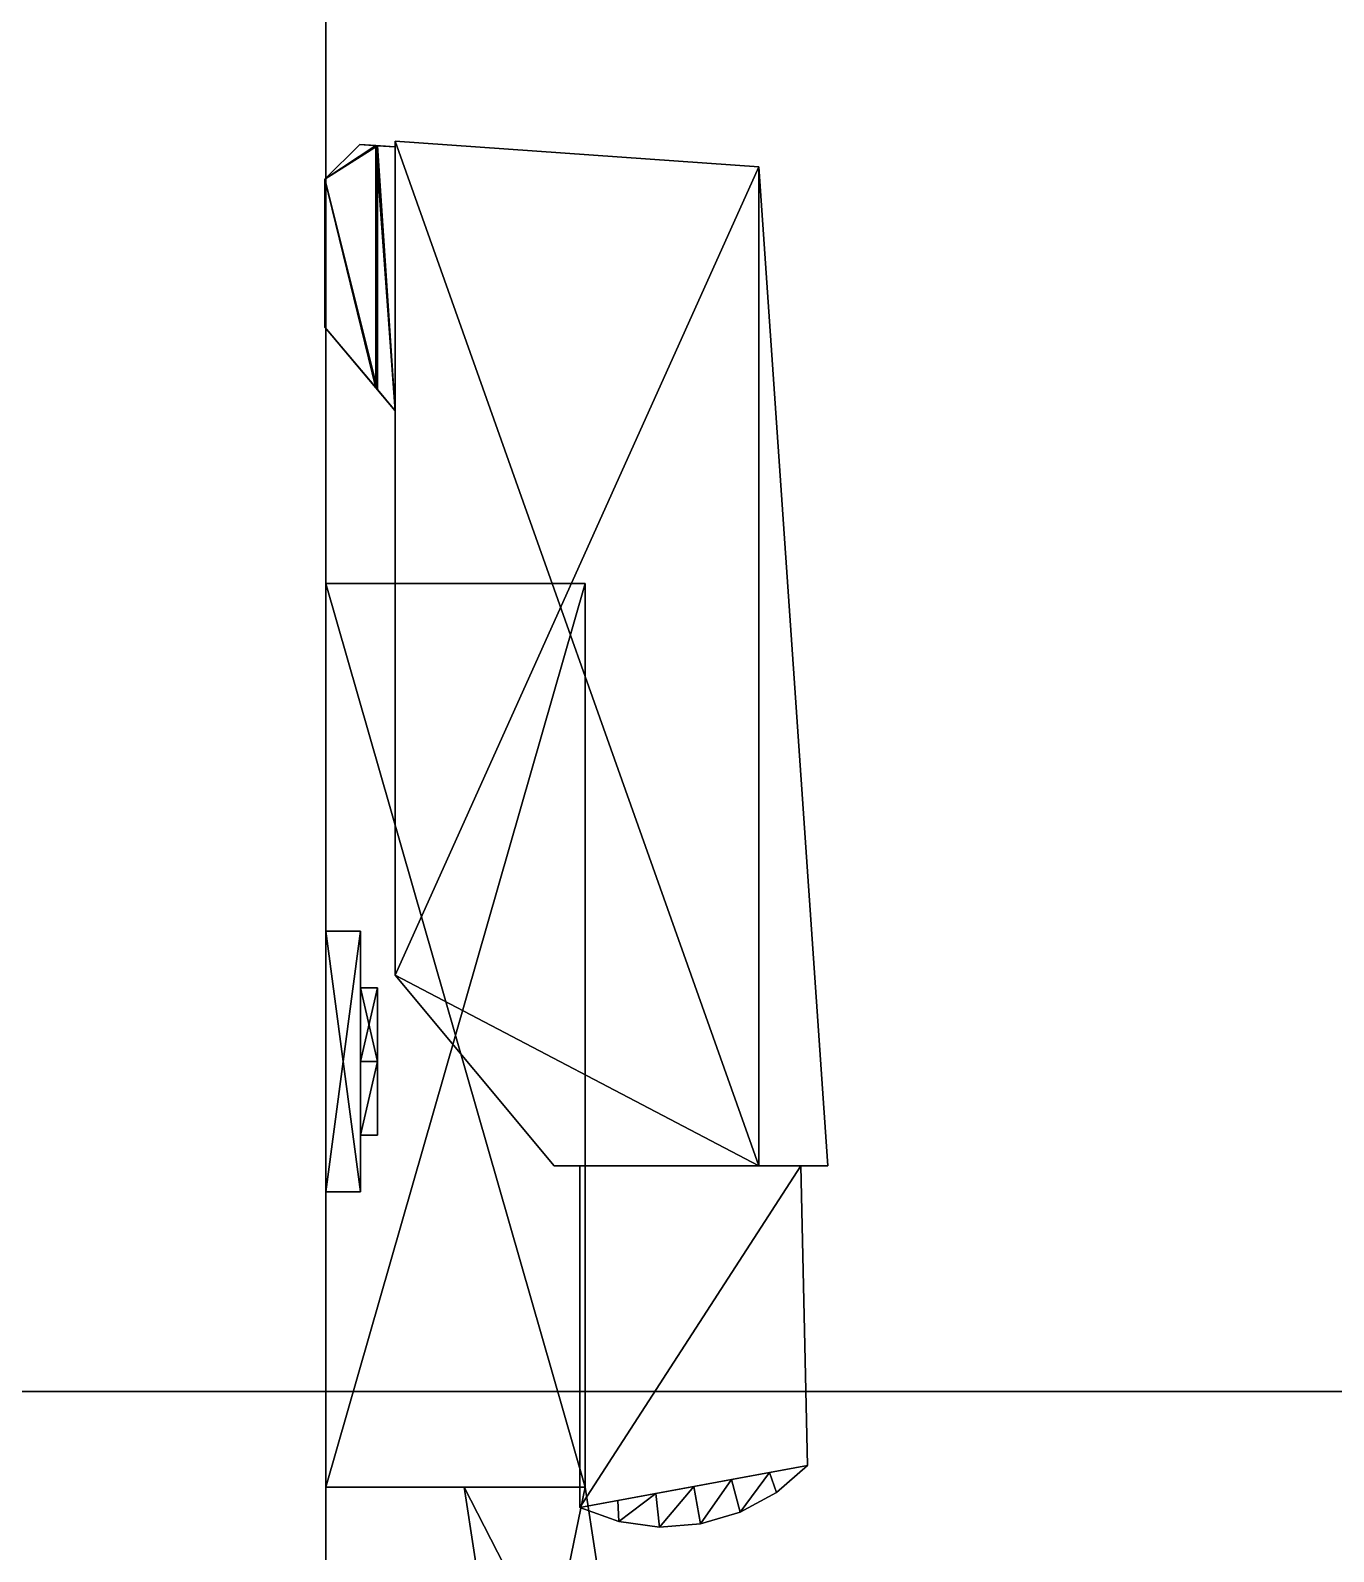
# Model space of a CAD drawing. Extents: x 0 to 7800, y -5130 to 1.
# Drawn here: x 5281.7 to 5356.7, y -710.2 to -622.7 of the extents above; entities that cross this region are included whole.
import ezdxf

# ---------------------------------------------------------------- set-up
doc = ezdxf.new("R2010")
doc.units = 0
for name, color, linetype in [('LAYER0', 7, 'CONTINUOUS'), ('LAYER2', 7, 'CONTINUOUS'), ('LAYER481', 253, 'CONTINUOUS'), ('LAYER482', 7, 'CONTINUOUS'), ('LAYER500', 7, 'CONTINUOUS'), ('LAYER501', 7, 'CONTINUOUS'), ('LAYER504', 253, 'CONTINUOUS'), ('LAYER505', 253, 'CONTINUOUS'), ('LAYER507', 253, 'CONTINUOUS'), ('LAYER508', 253, 'CONTINUOUS'), ('LAYER666', 7, 'CONTINUOUS'), ('LAYER667', 35, 'CONTINUOUS'), ('LAYER907', 2, 'CONTINUOUS')]:
    doc.layers.add(name, color=color, linetype=linetype)

msp = doc.modelspace()

# ---------------------------------------------------------------- linework, layer by layer
at = {"layer": 'LAYER0'}
for points, invisible_edges in [([(7199.692, -1929.002, -5), (5130.692, -289.002, -5), (7199.692, 0.998, -5), (7199.692, -1929.002, -5)], 7), ([(5130.692, -289.002), (7199.692, -1929.002), (5130.692, 0.998), (5130.692, -289.002)], 3), ([(5130.692, 0.998), (7199.692, -1929.002), (7199.692, 0.998), (5130.692, 0.998)], 3), ([(4825.692, -1929.002, -5), (5130.692, -289.002, -5), (7199.692, -1929.002, -5), (4825.692, -1929.002, -5)], 3), ([(5130.692, -289.002), (4825.692, -1929.002), (7199.692, -1929.002), (5130.692, -289.002)], 5)]:
    msp.add_3dface(points, dxfattribs=dict(at, invisible_edges=invisible_edges))
at = {"layer": 'LAYER481', "invisible_edges": 1}
for points in [[(6480.695, -149, 1992), (5280.695, -739, 1992), (5280.695, -149, 1992), (6480.695, -149, 1992)], [(5280.695, -739, 1992), (6480.695, -149, 1992), (6480.695, -739, 1992), (5280.695, -739, 1992)], [(6480.695, -739, 2010), (5280.695, -149, 2010), (5280.695, -739, 2010), (6480.695, -739, 2010)], [(5280.695, -149, 2010), (6480.695, -739, 2010), (6480.695, -149, 2010), (5280.695, -149, 2010)]]:
    msp.add_3dface(points, dxfattribs=at)
at = {"layer": 'LAYER482', "invisible_edges": 1}
for points in [[(5280.695, -149, 2010), (5298.695, -719, 2010), (5280.695, -719, 2010), (5280.695, -149, 2010)], [(5298.695, -719, 2010), (5280.695, -149, 2010), (5298.695, -149, 2010), (5298.695, -719, 2010)], [(5298.695, -149, 2380), (5280.695, -719, 2380), (5298.695, -719, 2380), (5298.695, -149, 2380)], [(5280.695, -719, 2380), (5298.695, -149, 2380), (5280.695, -149, 2380), (5280.695, -719, 2380)], [(5298.695, -149, 2380), (5298.695, -719, 2010), (5298.695, -149, 2010), (5298.695, -149, 2380)], [(5298.695, -719, 2010), (5298.695, -149, 2380), (5298.695, -719, 2380), (5298.695, -719, 2010)]]:
    msp.add_3dface(points, dxfattribs=at)
at = {"layer": 'LAYER500', "invisible_edges": 1}
for points in [[(5862.695, -149, 2011), (5298.695, -719, 2011), (5298.695, -149, 2011), (5862.695, -149, 2011)], [(5298.695, -719, 2011), (5862.695, -149, 2011), (5862.695, -719, 2011), (5298.695, -719, 2011)], [(5298.695, -149, 2029), (5298.695, -719, 2011), (5298.695, -719, 2029), (5298.695, -149, 2029)], [(5298.695, -719, 2011), (5298.695, -149, 2029), (5298.695, -149, 2011), (5298.695, -719, 2011)], [(5862.695, -719, 2029), (5298.695, -149, 2029), (5298.695, -719, 2029), (5862.695, -719, 2029)], [(5298.695, -149, 2029), (5862.695, -719, 2029), (5862.695, -149, 2029), (5298.695, -149, 2029)]]:
    msp.add_3dface(points, dxfattribs=at)
at = {"layer": 'LAYER501', "invisible_edges": 1}
for points in [[(5298.695, -149, 2379), (5862.695, -719, 2379), (5862.695, -149, 2379), (5298.695, -149, 2379)], [(5862.695, -719, 2379), (5298.695, -149, 2379), (5298.695, -719, 2379), (5862.695, -719, 2379)], [(5298.695, -149, 2379), (5298.695, -719, 2361), (5298.695, -719, 2379), (5298.695, -149, 2379)], [(5298.695, -719, 2361), (5298.695, -149, 2379), (5298.695, -149, 2361), (5298.695, -719, 2361)], [(5298.695, -719, 2361), (5862.695, -149, 2361), (5862.695, -719, 2361), (5298.695, -719, 2361)], [(5862.695, -149, 2361), (5298.695, -719, 2361), (5298.695, -149, 2361), (5862.695, -149, 2361)]]:
    msp.add_3dface(points, dxfattribs=at)
at = {"layer": 'LAYER504'}
for points in [[(5298.645, -631.2314, 2122.125), (5301.663, -629.2977, 2122.125), (5300.645, -629.2314, 2122.125), (5298.645, -631.2314, 2122.125)], [(5301.571, -629.2913, 2121.525), (5298.645, -631.2314, 2121.525), (5300.645, -629.2314, 2121.525), (5301.571, -629.2913, 2121.525)], [(5298.645, -631.2314, 2103.875), (5300.645, -629.2314, 2103.875), (5301.663, -629.2977, 2103.875), (5298.645, -631.2314, 2103.875)], [(5301.571, -629.2913, 2104.475), (5300.645, -629.2314, 2104.475), (5298.645, -631.2314, 2104.475), (5301.571, -629.2913, 2104.475)], [(5298.645, -631.2314, 2122.125), (5300.645, -629.2314, 2121.525), (5298.645, -631.2314, 2121.525), (5298.645, -631.2314, 2122.125)], [(5300.645, -629.2314, 2122.125), (5300.645, -629.2314, 2121.525), (5298.645, -631.2314, 2122.125), (5300.645, -629.2314, 2122.125)], [(5298.645, -631.2314, 2103.875), (5298.645, -631.2314, 2104.475), (5300.645, -629.2314, 2104.475), (5298.645, -631.2314, 2103.875)], [(5300.645, -629.2314, 2103.875), (5298.645, -631.2314, 2103.875), (5300.645, -629.2314, 2104.475), (5300.645, -629.2314, 2103.875)], [(5301.571, -629.2913, 2121.525), (5301.571, -643.2256, 2121.525), (5298.645, -631.2314, 2121.525), (5301.571, -629.2913, 2121.525)], [(5301.571, -629.2913, 2104.475), (5298.645, -631.2314, 2104.475), (5301.571, -643.2256, 2104.475), (5301.571, -629.2913, 2104.475)], [(5301.663, -629.2977, 2122.125), (5298.645, -631.2314, 2122.125), (5301.663, -643.3355, 2122.125), (5301.663, -629.2977, 2122.125)], [(5301.663, -629.2977, 2103.875), (5301.663, -643.3355, 2103.875), (5298.645, -631.2314, 2103.875), (5301.663, -629.2977, 2103.875)], [(5300.645, -629.2314, 2122.125), (5301.571, -629.2913, 2121.525), (5300.645, -629.2314, 2121.525), (5300.645, -629.2314, 2122.125)], [(5301.663, -629.2977, 2122.125), (5301.571, -629.2913, 2121.525), (5300.645, -629.2314, 2122.125), (5301.663, -629.2977, 2122.125)], [(5300.645, -629.2314, 2103.875), (5300.645, -629.2314, 2104.475), (5301.571, -629.2913, 2104.475), (5300.645, -629.2314, 2103.875)], [(5301.663, -629.2977, 2103.875), (5300.645, -629.2314, 2103.875), (5301.571, -629.2913, 2104.475), (5301.663, -629.2977, 2103.875)], [(5301.571, -629.2913, 2121.525), (5301.663, -629.2977, 2122.125), (5302.695, -629.3698, 2121.171), (5301.571, -629.2913, 2121.525)], [(5301.571, -629.2913, 2121.525), (5302.695, -644.5651, 2121.171), (5301.571, -643.2256, 2121.525), (5301.571, -629.2913, 2121.525)], [(5302.695, -629.3698, 2121.171), (5302.695, -644.5651, 2121.171), (5301.571, -629.2913, 2121.525), (5302.695, -629.3698, 2121.171)], [(5301.571, -629.2913, 2104.475), (5302.695, -629.3698, 2104.829), (5301.663, -629.2977, 2103.875), (5301.571, -629.2913, 2104.475)], [(5301.571, -629.2913, 2104.475), (5301.571, -643.2256, 2104.475), (5302.695, -644.5651, 2104.829), (5301.571, -629.2913, 2104.475)], [(5302.695, -629.3698, 2104.829), (5301.571, -629.2913, 2104.475), (5302.695, -644.5651, 2104.829), (5302.695, -629.3698, 2104.829)], [(5301.663, -629.2977, 2122.125), (5302.695, -644.5651, 2121.8), (5302.695, -629.3698, 2121.8), (5301.663, -629.2977, 2122.125)], [(5301.663, -643.3355, 2122.125), (5302.695, -644.5651, 2121.8), (5301.663, -629.2977, 2122.125), (5301.663, -643.3355, 2122.125)], [(5301.663, -629.2977, 2122.125), (5302.695, -629.3698, 2121.8), (5302.695, -629.3698, 2121.171), (5301.663, -629.2977, 2122.125)], [(5301.663, -629.2977, 2103.875), (5302.695, -629.3698, 2104.2), (5302.695, -644.5651, 2104.2), (5301.663, -629.2977, 2103.875)], [(5301.663, -643.3355, 2103.875), (5301.663, -629.2977, 2103.875), (5302.695, -644.5651, 2104.2), (5301.663, -643.3355, 2103.875)], [(5301.663, -629.2977, 2103.875), (5302.695, -629.3698, 2104.829), (5302.695, -629.3698, 2104.2), (5301.663, -629.2977, 2103.875)], [(5323.62, -688.011, 2121.8), (5323.62, -630.5056, 2121.8), (5302.695, -629.0423, 2121.8), (5323.62, -688.011, 2121.8)], [(5302.695, -677.0402, 2121.8), (5323.62, -688.011, 2121.8), (5302.695, -629.0423, 2121.8), (5302.695, -677.0402, 2121.8)], [(5302.695, -677.0402, 2121.8), (5302.695, -629.0423, 2121.8), (5302.695, -629.0423, 2104.2), (5302.695, -677.0402, 2121.8)], [(5302.695, -677.0402, 2104.2), (5302.695, -677.0402, 2121.8), (5302.695, -629.0423, 2104.2), (5302.695, -677.0402, 2104.2)], [(5302.695, -629.0423, 2121.8), (5323.62, -630.5056, 2104.2), (5302.695, -629.0423, 2104.2), (5302.695, -629.0423, 2121.8)], [(5323.62, -630.5056, 2121.8), (5323.62, -630.5056, 2104.2), (5302.695, -629.0423, 2121.8), (5323.62, -630.5056, 2121.8)], [(5302.695, -677.0402, 2104.2), (5302.695, -629.0423, 2104.2), (5323.62, -630.5056, 2104.2), (5302.695, -677.0402, 2104.2)], [(5323.62, -688.011, 2104.2), (5302.695, -677.0402, 2104.2), (5323.62, -630.5056, 2104.2), (5323.62, -688.011, 2104.2)], [(5323.62, -630.5056, 2105.6), (5327.595, -688.011, 2105.6), (5323.62, -688.011, 2105.6), (5323.62, -630.5056, 2105.6)], [(5323.62, -630.5056, 2120.4), (5323.62, -688.011, 2120.4), (5327.595, -688.011, 2120.4), (5323.62, -630.5056, 2120.4)], [(5323.62, -630.5056, 2105.6), (5323.62, -630.5056, 2120.4), (5327.595, -688.011, 2120.4), (5323.62, -630.5056, 2105.6)], [(5327.595, -688.011, 2105.6), (5323.62, -630.5056, 2105.6), (5327.595, -688.011, 2120.4), (5327.595, -688.011, 2105.6)], [(5323.62, -630.5056, 2105.6), (5323.62, -688.011, 2105.6), (5323.62, -688.011, 2104.2), (5323.62, -630.5056, 2105.6)], [(5323.62, -630.5056, 2104.2), (5323.62, -630.5056, 2105.6), (5323.62, -688.011, 2104.2), (5323.62, -630.5056, 2104.2)], [(5323.62, -688.011, 2121.8), (5323.62, -630.5056, 2120.4), (5323.62, -630.5056, 2121.8), (5323.62, -688.011, 2121.8)], [(5323.62, -688.011, 2120.4), (5323.62, -630.5056, 2120.4), (5323.62, -688.011, 2121.8), (5323.62, -688.011, 2120.4)], [(5298.645, -631.2314, 2122.125), (5298.645, -639.7385, 2122.125), (5301.663, -643.3355, 2122.125), (5298.645, -631.2314, 2122.125)], [(5298.645, -631.2314, 2122.125), (5298.645, -631.2314, 2121.525), (5298.645, -639.7385, 2121.525), (5298.645, -631.2314, 2122.125)], [(5298.645, -639.7385, 2122.125), (5298.645, -631.2314, 2122.125), (5298.645, -639.7385, 2121.525), (5298.645, -639.7385, 2122.125)], [(5298.645, -631.2314, 2121.525), (5301.571, -643.2256, 2121.525), (5298.645, -639.7385, 2121.525), (5298.645, -631.2314, 2121.525)], [(5298.645, -631.2314, 2103.875), (5301.663, -643.3355, 2103.875), (5298.645, -639.7385, 2103.875), (5298.645, -631.2314, 2103.875)], [(5298.645, -631.2314, 2103.875), (5298.645, -639.7385, 2104.475), (5298.645, -631.2314, 2104.475), (5298.645, -631.2314, 2103.875)], [(5298.645, -639.7385, 2103.875), (5298.645, -639.7385, 2104.475), (5298.645, -631.2314, 2103.875), (5298.645, -639.7385, 2103.875)], [(5298.645, -631.2314, 2104.475), (5298.645, -639.7385, 2104.475), (5301.571, -643.2256, 2104.475), (5298.645, -631.2314, 2104.475)], [(5298.645, -639.7385, 2122.125), (5298.645, -639.7385, 2121.525), (5301.571, -643.2256, 2121.525), (5298.645, -639.7385, 2122.125)], [(5301.663, -643.3355, 2122.125), (5298.645, -639.7385, 2122.125), (5301.571, -643.2256, 2121.525), (5301.663, -643.3355, 2122.125)], [(5298.645, -639.7385, 2103.875), (5301.571, -643.2256, 2104.475), (5298.645, -639.7385, 2104.475), (5298.645, -639.7385, 2103.875)], [(5301.663, -643.3355, 2103.875), (5301.571, -643.2256, 2104.475), (5298.645, -639.7385, 2103.875), (5301.663, -643.3355, 2103.875)], [(5301.663, -643.3355, 2122.125), (5301.571, -643.2256, 2121.525), (5302.695, -644.5651, 2121.171), (5301.663, -643.3355, 2122.125)], [(5301.663, -643.3355, 2103.875), (5302.695, -644.5651, 2104.829), (5301.571, -643.2256, 2104.475), (5301.663, -643.3355, 2103.875)], [(5302.695, -644.5651, 2121.8), (5301.663, -643.3355, 2122.125), (5302.695, -644.5651, 2121.171), (5302.695, -644.5651, 2121.8)], [(5302.695, -644.5651, 2104.2), (5302.695, -644.5651, 2104.829), (5301.663, -643.3355, 2103.875), (5302.695, -644.5651, 2104.2)], [(5302.695, -677.0402, 2121.8), (5311.837, -688.011, 2121.8), (5323.62, -688.011, 2121.8), (5302.695, -677.0402, 2121.8)], [(5311.837, -688.011, 2104.2), (5302.695, -677.0402, 2104.2), (5323.62, -688.011, 2104.2), (5311.837, -688.011, 2104.2)], [(5302.695, -677.0402, 2121.8), (5302.695, -677.0402, 2104.2), (5311.837, -688.011, 2104.2), (5302.695, -677.0402, 2121.8)], [(5311.837, -688.011, 2121.8), (5302.695, -677.0402, 2121.8), (5311.837, -688.011, 2104.2), (5311.837, -688.011, 2121.8)], [(5311.837, -688.011, 2121.8), (5323.62, -688.011, 2104.2), (5323.62, -688.011, 2121.8), (5311.837, -688.011, 2121.8)], [(5311.837, -688.011, 2104.2), (5323.62, -688.011, 2104.2), (5311.837, -688.011, 2121.8), (5311.837, -688.011, 2104.2)], [(5313.32, -707.666, 2119.7), (5326.42, -705.2454, 2119.7), (5326.029, -688.011, 2119.7), (5313.32, -707.666, 2119.7)], [(5313.32, -688.011, 2119.7), (5313.32, -707.666, 2119.7), (5326.029, -688.011, 2119.7), (5313.32, -688.011, 2119.7)], [(5313.32, -707.666, 2106.3), (5326.029, -688.011, 2106.3), (5326.42, -705.2454, 2106.3), (5313.32, -707.666, 2106.3)], [(5313.32, -688.011, 2106.3), (5326.029, -688.011, 2106.3), (5313.32, -707.666, 2106.3), (5313.32, -688.011, 2106.3)], [(5313.32, -707.666, 2119.7), (5313.32, -688.011, 2106.3), (5313.32, -707.666, 2106.3), (5313.32, -707.666, 2119.7)], [(5313.32, -688.011, 2119.7), (5313.32, -688.011, 2106.3), (5313.32, -707.666, 2119.7), (5313.32, -688.011, 2119.7)], [(5323.62, -688.011, 2120.4), (5327.595, -688.011, 2105.6), (5327.595, -688.011, 2120.4), (5323.62, -688.011, 2120.4)], [(5323.62, -688.011, 2105.6), (5327.595, -688.011, 2105.6), (5323.62, -688.011, 2120.4), (5323.62, -688.011, 2105.6)], [(5326.029, -688.011, 2119.7), (5326.42, -705.2454, 2119.7), (5326.42, -705.2454, 2106.3), (5326.029, -688.011, 2119.7)], [(5326.029, -688.011, 2106.3), (5326.029, -688.011, 2119.7), (5326.42, -705.2454, 2106.3), (5326.029, -688.011, 2106.3)], [(5326.42, -705.2454, 2119.7), (5324.236, -705.6488, 2119.7), (5324.625, -706.7975, 2119.7), (5326.42, -705.2454, 2119.7)], [(5326.42, -705.2454, 2106.3), (5324.625, -706.7975, 2106.3), (5324.236, -705.6488, 2106.3), (5326.42, -705.2454, 2106.3)], [(5326.42, -705.2454, 2119.7), (5324.625, -706.7975, 2119.7), (5324.625, -706.7975, 2106.3), (5326.42, -705.2454, 2119.7)], [(5326.42, -705.2454, 2106.3), (5326.42, -705.2454, 2119.7), (5324.625, -706.7975, 2106.3), (5326.42, -705.2454, 2106.3)], [(5319.87, -706.4556, 2119.7), (5317.687, -706.8591, 2119.7), (5317.902, -708.7944, 2119.7), (5319.87, -706.4556, 2119.7)], [(5319.87, -706.4556, 2106.3), (5317.902, -708.7944, 2106.3), (5317.687, -706.8591, 2106.3), (5319.87, -706.4556, 2106.3)], [(5320.269, -708.6126, 2119.7), (5319.87, -706.4556, 2119.7), (5317.902, -708.7944, 2119.7), (5320.269, -708.6126, 2119.7)], [(5320.269, -708.6126, 2106.3), (5317.902, -708.7944, 2106.3), (5319.87, -706.4556, 2106.3), (5320.269, -708.6126, 2106.3)], [(5322.053, -706.0522, 2119.7), (5319.87, -706.4556, 2119.7), (5320.269, -708.6126, 2119.7), (5322.053, -706.0522, 2119.7)], [(5322.053, -706.0522, 2106.3), (5320.269, -708.6126, 2106.3), (5319.87, -706.4556, 2106.3), (5322.053, -706.0522, 2106.3)], [(5322.543, -707.9369, 2119.7), (5322.053, -706.0522, 2119.7), (5320.269, -708.6126, 2119.7), (5322.543, -707.9369, 2119.7)], [(5322.543, -707.9369, 2106.3), (5320.269, -708.6126, 2106.3), (5322.053, -706.0522, 2106.3), (5322.543, -707.9369, 2106.3)], [(5324.236, -705.6488, 2119.7), (5322.053, -706.0522, 2119.7), (5322.543, -707.9369, 2119.7), (5324.236, -705.6488, 2119.7)], [(5324.236, -705.6488, 2106.3), (5322.543, -707.9369, 2106.3), (5322.053, -706.0522, 2106.3), (5324.236, -705.6488, 2106.3)], [(5324.625, -706.7975, 2119.7), (5324.236, -705.6488, 2119.7), (5322.543, -707.9369, 2119.7), (5324.625, -706.7975, 2119.7)], [(5324.625, -706.7975, 2106.3), (5322.543, -707.9369, 2106.3), (5324.236, -705.6488, 2106.3), (5324.625, -706.7975, 2106.3)], [(5315.551, -708.4741, 2119.7), (5315.503, -707.2625, 2119.7), (5313.32, -707.666, 2119.7), (5315.551, -708.4741, 2119.7)], [(5315.551, -708.4741, 2106.3), (5313.32, -707.666, 2106.3), (5315.503, -707.2625, 2106.3), (5315.551, -708.4741, 2106.3)], [(5317.687, -706.8591, 2119.7), (5315.503, -707.2625, 2119.7), (5315.551, -708.4741, 2119.7), (5317.687, -706.8591, 2119.7)], [(5317.687, -706.8591, 2106.3), (5315.551, -708.4741, 2106.3), (5315.503, -707.2625, 2106.3), (5317.687, -706.8591, 2106.3)], [(5317.902, -708.7944, 2119.7), (5317.687, -706.8591, 2119.7), (5315.551, -708.4741, 2119.7), (5317.902, -708.7944, 2119.7)], [(5317.902, -708.7944, 2106.3), (5315.551, -708.4741, 2106.3), (5317.687, -706.8591, 2106.3), (5317.902, -708.7944, 2106.3)], [(5324.625, -706.7975, 2119.7), (5322.543, -707.9369, 2119.7), (5322.543, -707.9369, 2106.3), (5324.625, -706.7975, 2119.7)], [(5324.625, -706.7975, 2106.3), (5324.625, -706.7975, 2119.7), (5322.543, -707.9369, 2106.3), (5324.625, -706.7975, 2106.3)], [(5315.551, -708.4741, 2119.7), (5313.32, -707.666, 2119.7), (5313.32, -707.666, 2106.3), (5315.551, -708.4741, 2119.7)], [(5315.551, -708.4741, 2106.3), (5315.551, -708.4741, 2119.7), (5313.32, -707.666, 2106.3), (5315.551, -708.4741, 2106.3)], [(5322.543, -707.9369, 2119.7), (5320.269, -708.6126, 2119.7), (5320.269, -708.6126, 2106.3), (5322.543, -707.9369, 2119.7)], [(5322.543, -707.9369, 2106.3), (5322.543, -707.9369, 2119.7), (5320.269, -708.6126, 2106.3), (5322.543, -707.9369, 2106.3)], [(5317.902, -708.7944, 2119.7), (5315.551, -708.4741, 2119.7), (5315.551, -708.4741, 2106.3), (5317.902, -708.7944, 2119.7)], [(5317.902, -708.7944, 2106.3), (5317.902, -708.7944, 2119.7), (5315.551, -708.4741, 2106.3), (5317.902, -708.7944, 2106.3)], [(5320.269, -708.6126, 2119.7), (5317.902, -708.7944, 2119.7), (5317.902, -708.7944, 2106.3), (5320.269, -708.6126, 2119.7)], [(5320.269, -708.6126, 2106.3), (5320.269, -708.6126, 2119.7), (5317.902, -708.7944, 2106.3), (5320.269, -708.6126, 2106.3)]]:
    msp.add_3dface(points, dxfattribs=at)
at = {"layer": 'LAYER505'}
for points in [[(5298.695, -654.5, 2106.217), (5313.616, -706.5, 2106.217), (5298.695, -706.5, 2106.217), (5298.695, -654.5, 2106.217)], [(5313.616, -654.5, 2106.217), (5313.616, -706.5, 2106.217), (5298.695, -654.5, 2106.217), (5313.616, -654.5, 2106.217)], [(5298.695, -654.5, 2119.783), (5313.616, -654.5, 2106.217), (5298.695, -654.5, 2106.217), (5298.695, -654.5, 2119.783)], [(5313.616, -654.5, 2119.783), (5313.616, -654.5, 2106.217), (5298.695, -654.5, 2119.783), (5313.616, -654.5, 2119.783)], [(5298.695, -706.5, 2119.783), (5313.616, -654.5, 2119.783), (5298.695, -654.5, 2119.783), (5298.695, -706.5, 2119.783)], [(5313.616, -706.5, 2119.783), (5313.616, -654.5, 2119.783), (5298.695, -706.5, 2119.783), (5313.616, -706.5, 2119.783)], [(5313.616, -654.5, 2106.217), (5313.616, -706.5, 2119.783), (5313.616, -706.5, 2106.217), (5313.616, -654.5, 2106.217)], [(5313.616, -654.5, 2119.783), (5313.616, -706.5, 2119.783), (5313.616, -654.5, 2106.217), (5313.616, -654.5, 2119.783)], [(5298.695, -674.5, 2139), (5298.695, -689.5, 2139), (5300.685, -689.5, 2139), (5298.695, -674.5, 2139)], [(5300.685, -674.5, 2139), (5298.695, -674.5, 2139), (5300.685, -689.5, 2139), (5300.685, -674.5, 2139)], [(5298.695, -674.5, 2087), (5298.695, -674.5, 2139), (5300.685, -674.5, 2139), (5298.695, -674.5, 2087)], [(5300.685, -674.5, 2087), (5298.695, -674.5, 2087), (5300.685, -674.5, 2139), (5300.685, -674.5, 2087)], [(5298.695, -689.5, 2087), (5298.695, -674.5, 2087), (5300.685, -674.5, 2087), (5298.695, -689.5, 2087)], [(5300.685, -689.5, 2087), (5298.695, -689.5, 2087), (5300.685, -674.5, 2087), (5300.685, -689.5, 2087)], [(5300.685, -674.5, 2139), (5300.685, -689.5, 2139), (5300.685, -689.5, 2087), (5300.685, -674.5, 2139)], [(5300.685, -674.5, 2087), (5300.685, -674.5, 2139), (5300.685, -689.5, 2087), (5300.685, -674.5, 2087)], [(5300.685, -682, 2126.291), (5301.679, -677.7574, 2131.087), (5301.679, -682, 2126.291), (5300.685, -682, 2126.291)], [(5300.685, -677.7574, 2131.087), (5301.679, -677.7574, 2131.087), (5300.685, -682, 2126.291), (5300.685, -677.7574, 2131.087)], [(5300.685, -677.7574, 2131.087), (5301.679, -682, 2135.883), (5301.679, -677.7574, 2131.087), (5300.685, -677.7574, 2131.087)], [(5300.685, -682, 2135.883), (5301.679, -682, 2135.883), (5300.685, -677.7574, 2131.087), (5300.685, -682, 2135.883)], [(5300.685, -682, 2126.291), (5300.685, -677.7574, 2131.087), (5300.685, -682, 2135.883), (5300.685, -682, 2126.291)], [(5300.685, -682, 2090.117), (5301.679, -677.7574, 2094.913), (5301.679, -682, 2090.117), (5300.685, -682, 2090.117)], [(5300.685, -677.7574, 2094.913), (5301.679, -677.7574, 2094.913), (5300.685, -682, 2090.117), (5300.685, -677.7574, 2094.913)], [(5300.685, -677.7574, 2094.913), (5301.679, -682, 2099.709), (5301.679, -677.7574, 2094.913), (5300.685, -677.7574, 2094.913)], [(5300.685, -682, 2099.709), (5301.679, -682, 2099.709), (5300.685, -677.7574, 2094.913), (5300.685, -682, 2099.709)], [(5300.685, -682, 2090.117), (5300.685, -677.7574, 2094.913), (5300.685, -682, 2099.709), (5300.685, -682, 2090.117)], [(5301.679, -686.2426, 2131.087), (5301.679, -677.7574, 2131.087), (5301.679, -682, 2135.883), (5301.679, -686.2426, 2131.087)], [(5301.679, -682, 2126.291), (5301.679, -677.7574, 2131.087), (5301.679, -686.2426, 2131.087), (5301.679, -682, 2126.291)], [(5301.679, -686.2426, 2094.913), (5301.679, -677.7574, 2094.913), (5301.679, -682, 2099.709), (5301.679, -686.2426, 2094.913)], [(5301.679, -682, 2090.117), (5301.679, -677.7574, 2094.913), (5301.679, -686.2426, 2094.913), (5301.679, -682, 2090.117)], [(5300.685, -686.2426, 2131.087), (5301.679, -682, 2126.291), (5301.679, -686.2426, 2131.087), (5300.685, -686.2426, 2131.087)], [(5300.685, -682, 2126.291), (5301.679, -682, 2126.291), (5300.685, -686.2426, 2131.087), (5300.685, -682, 2126.291)], [(5300.685, -686.2426, 2131.087), (5300.685, -682, 2126.291), (5300.685, -682, 2135.883), (5300.685, -686.2426, 2131.087)], [(5300.685, -686.2426, 2131.087), (5301.679, -682, 2135.883), (5300.685, -682, 2135.883), (5300.685, -686.2426, 2131.087)], [(5301.679, -686.2426, 2131.087), (5301.679, -682, 2135.883), (5300.685, -686.2426, 2131.087), (5301.679, -686.2426, 2131.087)], [(5300.685, -686.2426, 2094.913), (5301.679, -682, 2090.117), (5301.679, -686.2426, 2094.913), (5300.685, -686.2426, 2094.913)], [(5300.685, -682, 2090.117), (5301.679, -682, 2090.117), (5300.685, -686.2426, 2094.913), (5300.685, -682, 2090.117)], [(5300.685, -686.2426, 2094.913), (5300.685, -682, 2090.117), (5300.685, -682, 2099.709), (5300.685, -686.2426, 2094.913)], [(5300.685, -686.2426, 2094.913), (5301.679, -682, 2099.709), (5300.685, -682, 2099.709), (5300.685, -686.2426, 2094.913)], [(5301.679, -686.2426, 2094.913), (5301.679, -682, 2099.709), (5300.685, -686.2426, 2094.913), (5301.679, -686.2426, 2094.913)], [(5300.685, -689.5, 2139), (5298.695, -689.5, 2139), (5298.695, -689.5, 2087), (5300.685, -689.5, 2139)], [(5300.685, -689.5, 2087), (5300.685, -689.5, 2139), (5298.695, -689.5, 2087), (5300.685, -689.5, 2087)], [(5306.653, -706.5, 2106.217), (5316.601, -725.8654, 2106.217), (5309.637, -725.8654, 2106.217), (5306.653, -706.5, 2106.217)], [(5313.616, -706.5, 2106.217), (5316.601, -725.8654, 2106.217), (5306.653, -706.5, 2106.217), (5313.616, -706.5, 2106.217)], [(5309.637, -725.8654, 2119.783), (5313.616, -706.5, 2119.783), (5306.653, -706.5, 2119.783), (5309.637, -725.8654, 2119.783)], [(5316.601, -725.8654, 2119.783), (5313.616, -706.5, 2119.783), (5309.637, -725.8654, 2119.783), (5316.601, -725.8654, 2119.783)], [(5313.616, -706.5, 2106.217), (5316.601, -725.8654, 2119.783), (5316.601, -725.8654, 2106.217), (5313.616, -706.5, 2106.217)], [(5313.616, -706.5, 2119.783), (5316.601, -725.8654, 2119.783), (5313.616, -706.5, 2106.217), (5313.616, -706.5, 2119.783)]]:
    msp.add_3dface(points, dxfattribs=at)
at = {"layer": 'LAYER507'}
for points in [[(5298.645, -631.2314, 2286.125), (5301.663, -629.2977, 2286.125), (5300.645, -629.2314, 2286.125), (5298.645, -631.2314, 2286.125)], [(5301.571, -629.2913, 2285.525), (5298.645, -631.2314, 2285.525), (5300.645, -629.2314, 2285.525), (5301.571, -629.2913, 2285.525)], [(5298.645, -631.2314, 2267.875), (5300.645, -629.2314, 2267.875), (5301.663, -629.2977, 2267.875), (5298.645, -631.2314, 2267.875)], [(5301.571, -629.2913, 2268.475), (5300.645, -629.2314, 2268.475), (5298.645, -631.2314, 2268.475), (5301.571, -629.2913, 2268.475)], [(5298.645, -631.2314, 2286.125), (5300.645, -629.2314, 2285.525), (5298.645, -631.2314, 2285.525), (5298.645, -631.2314, 2286.125)], [(5300.645, -629.2314, 2286.125), (5300.645, -629.2314, 2285.525), (5298.645, -631.2314, 2286.125), (5300.645, -629.2314, 2286.125)], [(5298.645, -631.2314, 2267.875), (5298.645, -631.2314, 2268.475), (5300.645, -629.2314, 2268.475), (5298.645, -631.2314, 2267.875)], [(5300.645, -629.2314, 2267.875), (5298.645, -631.2314, 2267.875), (5300.645, -629.2314, 2268.475), (5300.645, -629.2314, 2267.875)], [(5301.571, -629.2913, 2285.525), (5301.571, -643.2256, 2285.525), (5298.645, -631.2314, 2285.525), (5301.571, -629.2913, 2285.525)], [(5301.571, -629.2913, 2268.475), (5298.645, -631.2314, 2268.475), (5301.571, -643.2256, 2268.475), (5301.571, -629.2913, 2268.475)], [(5301.663, -629.2977, 2286.125), (5298.645, -631.2314, 2286.125), (5301.663, -643.3355, 2286.125), (5301.663, -629.2977, 2286.125)], [(5301.663, -629.2977, 2267.875), (5301.663, -643.3355, 2267.875), (5298.645, -631.2314, 2267.875), (5301.663, -629.2977, 2267.875)], [(5300.645, -629.2314, 2286.125), (5301.571, -629.2913, 2285.525), (5300.645, -629.2314, 2285.525), (5300.645, -629.2314, 2286.125)], [(5301.663, -629.2977, 2286.125), (5301.571, -629.2913, 2285.525), (5300.645, -629.2314, 2286.125), (5301.663, -629.2977, 2286.125)], [(5300.645, -629.2314, 2267.875), (5300.645, -629.2314, 2268.475), (5301.571, -629.2913, 2268.475), (5300.645, -629.2314, 2267.875)], [(5301.663, -629.2977, 2267.875), (5300.645, -629.2314, 2267.875), (5301.571, -629.2913, 2268.475), (5301.663, -629.2977, 2267.875)], [(5301.571, -629.2913, 2285.525), (5301.663, -629.2977, 2286.125), (5302.695, -629.3698, 2285.171), (5301.571, -629.2913, 2285.525)], [(5301.571, -629.2913, 2285.525), (5302.695, -644.5651, 2285.171), (5301.571, -643.2256, 2285.525), (5301.571, -629.2913, 2285.525)], [(5302.695, -629.3698, 2285.171), (5302.695, -644.5651, 2285.171), (5301.571, -629.2913, 2285.525), (5302.695, -629.3698, 2285.171)], [(5301.571, -629.2913, 2268.475), (5302.695, -629.3698, 2268.829), (5301.663, -629.2977, 2267.875), (5301.571, -629.2913, 2268.475)], [(5301.571, -629.2913, 2268.475), (5301.571, -643.2256, 2268.475), (5302.695, -644.5651, 2268.829), (5301.571, -629.2913, 2268.475)], [(5302.695, -629.3698, 2268.829), (5301.571, -629.2913, 2268.475), (5302.695, -644.5651, 2268.829), (5302.695, -629.3698, 2268.829)], [(5301.663, -629.2977, 2286.125), (5302.695, -644.5651, 2285.8), (5302.695, -629.3698, 2285.8), (5301.663, -629.2977, 2286.125)], [(5301.663, -643.3355, 2286.125), (5302.695, -644.5651, 2285.8), (5301.663, -629.2977, 2286.125), (5301.663, -643.3355, 2286.125)], [(5301.663, -629.2977, 2286.125), (5302.695, -629.3698, 2285.8), (5302.695, -629.3698, 2285.171), (5301.663, -629.2977, 2286.125)], [(5301.663, -629.2977, 2267.875), (5302.695, -629.3698, 2268.2), (5302.695, -644.5651, 2268.2), (5301.663, -629.2977, 2267.875)], [(5301.663, -643.3355, 2267.875), (5301.663, -629.2977, 2267.875), (5302.695, -644.5651, 2268.2), (5301.663, -643.3355, 2267.875)], [(5301.663, -629.2977, 2267.875), (5302.695, -629.3698, 2268.829), (5302.695, -629.3698, 2268.2), (5301.663, -629.2977, 2267.875)], [(5323.62, -688.011, 2285.8), (5323.62, -630.5056, 2285.8), (5302.695, -629.0423, 2285.8), (5323.62, -688.011, 2285.8)], [(5302.695, -677.0402, 2285.8), (5323.62, -688.011, 2285.8), (5302.695, -629.0423, 2285.8), (5302.695, -677.0402, 2285.8)], [(5302.695, -677.0402, 2285.8), (5302.695, -629.0423, 2285.8), (5302.695, -629.0423, 2268.2), (5302.695, -677.0402, 2285.8)], [(5302.695, -677.0402, 2268.2), (5302.695, -677.0402, 2285.8), (5302.695, -629.0423, 2268.2), (5302.695, -677.0402, 2268.2)], [(5302.695, -629.0423, 2285.8), (5323.62, -630.5056, 2268.2), (5302.695, -629.0423, 2268.2), (5302.695, -629.0423, 2285.8)], [(5323.62, -630.5056, 2285.8), (5323.62, -630.5056, 2268.2), (5302.695, -629.0423, 2285.8), (5323.62, -630.5056, 2285.8)], [(5302.695, -677.0402, 2268.2), (5302.695, -629.0423, 2268.2), (5323.62, -630.5056, 2268.2), (5302.695, -677.0402, 2268.2)], [(5323.62, -688.011, 2268.2), (5302.695, -677.0402, 2268.2), (5323.62, -630.5056, 2268.2), (5323.62, -688.011, 2268.2)], [(5323.62, -630.5056, 2269.6), (5327.595, -688.011, 2269.6), (5323.62, -688.011, 2269.6), (5323.62, -630.5056, 2269.6)], [(5323.62, -630.5056, 2284.4), (5323.62, -688.011, 2284.4), (5327.595, -688.011, 2284.4), (5323.62, -630.5056, 2284.4)], [(5323.62, -630.5056, 2269.6), (5323.62, -630.5056, 2284.4), (5327.595, -688.011, 2284.4), (5323.62, -630.5056, 2269.6)], [(5327.595, -688.011, 2269.6), (5323.62, -630.5056, 2269.6), (5327.595, -688.011, 2284.4), (5327.595, -688.011, 2269.6)], [(5323.62, -630.5056, 2269.6), (5323.62, -688.011, 2269.6), (5323.62, -688.011, 2268.2), (5323.62, -630.5056, 2269.6)], [(5323.62, -630.5056, 2268.2), (5323.62, -630.5056, 2269.6), (5323.62, -688.011, 2268.2), (5323.62, -630.5056, 2268.2)], [(5323.62, -688.011, 2285.8), (5323.62, -630.5056, 2284.4), (5323.62, -630.5056, 2285.8), (5323.62, -688.011, 2285.8)], [(5323.62, -688.011, 2284.4), (5323.62, -630.5056, 2284.4), (5323.62, -688.011, 2285.8), (5323.62, -688.011, 2284.4)], [(5298.645, -631.2314, 2286.125), (5298.645, -639.7385, 2286.125), (5301.663, -643.3355, 2286.125), (5298.645, -631.2314, 2286.125)], [(5298.645, -631.2314, 2286.125), (5298.645, -631.2314, 2285.525), (5298.645, -639.7385, 2285.525), (5298.645, -631.2314, 2286.125)], [(5298.645, -639.7385, 2286.125), (5298.645, -631.2314, 2286.125), (5298.645, -639.7385, 2285.525), (5298.645, -639.7385, 2286.125)], [(5298.645, -631.2314, 2285.525), (5301.571, -643.2256, 2285.525), (5298.645, -639.7385, 2285.525), (5298.645, -631.2314, 2285.525)], [(5298.645, -631.2314, 2267.875), (5301.663, -643.3355, 2267.875), (5298.645, -639.7385, 2267.875), (5298.645, -631.2314, 2267.875)], [(5298.645, -631.2314, 2267.875), (5298.645, -639.7385, 2268.475), (5298.645, -631.2314, 2268.475), (5298.645, -631.2314, 2267.875)], [(5298.645, -639.7385, 2267.875), (5298.645, -639.7385, 2268.475), (5298.645, -631.2314, 2267.875), (5298.645, -639.7385, 2267.875)], [(5298.645, -631.2314, 2268.475), (5298.645, -639.7385, 2268.475), (5301.571, -643.2256, 2268.475), (5298.645, -631.2314, 2268.475)], [(5298.645, -639.7385, 2286.125), (5298.645, -639.7385, 2285.525), (5301.571, -643.2256, 2285.525), (5298.645, -639.7385, 2286.125)], [(5301.663, -643.3355, 2286.125), (5298.645, -639.7385, 2286.125), (5301.571, -643.2256, 2285.525), (5301.663, -643.3355, 2286.125)], [(5298.645, -639.7385, 2267.875), (5301.571, -643.2256, 2268.475), (5298.645, -639.7385, 2268.475), (5298.645, -639.7385, 2267.875)], [(5301.663, -643.3355, 2267.875), (5301.571, -643.2256, 2268.475), (5298.645, -639.7385, 2267.875), (5301.663, -643.3355, 2267.875)], [(5301.663, -643.3355, 2286.125), (5301.571, -643.2256, 2285.525), (5302.695, -644.5651, 2285.171), (5301.663, -643.3355, 2286.125)], [(5301.663, -643.3355, 2267.875), (5302.695, -644.5651, 2268.829), (5301.571, -643.2256, 2268.475), (5301.663, -643.3355, 2267.875)], [(5302.695, -644.5651, 2285.8), (5301.663, -643.3355, 2286.125), (5302.695, -644.5651, 2285.171), (5302.695, -644.5651, 2285.8)], [(5302.695, -644.5651, 2268.2), (5302.695, -644.5651, 2268.829), (5301.663, -643.3355, 2267.875), (5302.695, -644.5651, 2268.2)], [(5302.695, -677.0402, 2285.8), (5311.837, -688.011, 2285.8), (5323.62, -688.011, 2285.8), (5302.695, -677.0402, 2285.8)], [(5311.837, -688.011, 2268.2), (5302.695, -677.0402, 2268.2), (5323.62, -688.011, 2268.2), (5311.837, -688.011, 2268.2)], [(5302.695, -677.0402, 2285.8), (5302.695, -677.0402, 2268.2), (5311.837, -688.011, 2268.2), (5302.695, -677.0402, 2285.8)], [(5311.837, -688.011, 2285.8), (5302.695, -677.0402, 2285.8), (5311.837, -688.011, 2268.2), (5311.837, -688.011, 2285.8)], [(5311.837, -688.011, 2285.8), (5323.62, -688.011, 2268.2), (5323.62, -688.011, 2285.8), (5311.837, -688.011, 2285.8)], [(5311.837, -688.011, 2268.2), (5323.62, -688.011, 2268.2), (5311.837, -688.011, 2285.8), (5311.837, -688.011, 2268.2)], [(5313.32, -707.666, 2283.7), (5326.42, -705.2454, 2283.7), (5326.029, -688.011, 2283.7), (5313.32, -707.666, 2283.7)], [(5313.32, -688.011, 2283.7), (5313.32, -707.666, 2283.7), (5326.029, -688.011, 2283.7), (5313.32, -688.011, 2283.7)], [(5313.32, -707.666, 2270.3), (5326.029, -688.011, 2270.3), (5326.42, -705.2454, 2270.3), (5313.32, -707.666, 2270.3)], [(5313.32, -688.011, 2270.3), (5326.029, -688.011, 2270.3), (5313.32, -707.666, 2270.3), (5313.32, -688.011, 2270.3)], [(5313.32, -707.666, 2283.7), (5313.32, -688.011, 2270.3), (5313.32, -707.666, 2270.3), (5313.32, -707.666, 2283.7)], [(5313.32, -688.011, 2283.7), (5313.32, -688.011, 2270.3), (5313.32, -707.666, 2283.7), (5313.32, -688.011, 2283.7)], [(5323.62, -688.011, 2284.4), (5327.595, -688.011, 2269.6), (5327.595, -688.011, 2284.4), (5323.62, -688.011, 2284.4)], [(5323.62, -688.011, 2269.6), (5327.595, -688.011, 2269.6), (5323.62, -688.011, 2284.4), (5323.62, -688.011, 2269.6)], [(5326.029, -688.011, 2283.7), (5326.42, -705.2454, 2283.7), (5326.42, -705.2454, 2270.3), (5326.029, -688.011, 2283.7)], [(5326.029, -688.011, 2270.3), (5326.029, -688.011, 2283.7), (5326.42, -705.2454, 2270.3), (5326.029, -688.011, 2270.3)], [(5326.42, -705.2454, 2283.7), (5324.236, -705.6488, 2283.7), (5324.625, -706.7975, 2283.7), (5326.42, -705.2454, 2283.7)], [(5326.42, -705.2454, 2270.3), (5324.625, -706.7975, 2270.3), (5324.236, -705.6488, 2270.3), (5326.42, -705.2454, 2270.3)], [(5326.42, -705.2454, 2283.7), (5324.625, -706.7975, 2283.7), (5324.625, -706.7975, 2270.3), (5326.42, -705.2454, 2283.7)], [(5326.42, -705.2454, 2270.3), (5326.42, -705.2454, 2283.7), (5324.625, -706.7975, 2270.3), (5326.42, -705.2454, 2270.3)], [(5319.87, -706.4556, 2283.7), (5317.687, -706.8591, 2283.7), (5317.902, -708.7944, 2283.7), (5319.87, -706.4556, 2283.7)], [(5319.87, -706.4556, 2270.3), (5317.902, -708.7944, 2270.3), (5317.687, -706.8591, 2270.3), (5319.87, -706.4556, 2270.3)], [(5320.269, -708.6126, 2283.7), (5319.87, -706.4556, 2283.7), (5317.902, -708.7944, 2283.7), (5320.269, -708.6126, 2283.7)], [(5320.269, -708.6126, 2270.3), (5317.902, -708.7944, 2270.3), (5319.87, -706.4556, 2270.3), (5320.269, -708.6126, 2270.3)], [(5322.053, -706.0522, 2283.7), (5319.87, -706.4556, 2283.7), (5320.269, -708.6126, 2283.7), (5322.053, -706.0522, 2283.7)], [(5322.053, -706.0522, 2270.3), (5320.269, -708.6126, 2270.3), (5319.87, -706.4556, 2270.3), (5322.053, -706.0522, 2270.3)], [(5322.543, -707.9369, 2283.7), (5322.053, -706.0522, 2283.7), (5320.269, -708.6126, 2283.7), (5322.543, -707.9369, 2283.7)], [(5322.543, -707.9369, 2270.3), (5320.269, -708.6126, 2270.3), (5322.053, -706.0522, 2270.3), (5322.543, -707.9369, 2270.3)], [(5324.236, -705.6488, 2283.7), (5322.053, -706.0522, 2283.7), (5322.543, -707.9369, 2283.7), (5324.236, -705.6488, 2283.7)], [(5324.236, -705.6488, 2270.3), (5322.543, -707.9369, 2270.3), (5322.053, -706.0522, 2270.3), (5324.236, -705.6488, 2270.3)], [(5324.625, -706.7975, 2283.7), (5324.236, -705.6488, 2283.7), (5322.543, -707.9369, 2283.7), (5324.625, -706.7975, 2283.7)], [(5324.625, -706.7975, 2270.3), (5322.543, -707.9369, 2270.3), (5324.236, -705.6488, 2270.3), (5324.625, -706.7975, 2270.3)], [(5315.551, -708.4741, 2283.7), (5315.503, -707.2625, 2283.7), (5313.32, -707.666, 2283.7), (5315.551, -708.4741, 2283.7)], [(5315.551, -708.4741, 2270.3), (5313.32, -707.666, 2270.3), (5315.503, -707.2625, 2270.3), (5315.551, -708.4741, 2270.3)], [(5317.687, -706.8591, 2283.7), (5315.503, -707.2625, 2283.7), (5315.551, -708.4741, 2283.7), (5317.687, -706.8591, 2283.7)], [(5317.687, -706.8591, 2270.3), (5315.551, -708.4741, 2270.3), (5315.503, -707.2625, 2270.3), (5317.687, -706.8591, 2270.3)], [(5317.902, -708.7944, 2283.7), (5317.687, -706.8591, 2283.7), (5315.551, -708.4741, 2283.7), (5317.902, -708.7944, 2283.7)], [(5317.902, -708.7944, 2270.3), (5315.551, -708.4741, 2270.3), (5317.687, -706.8591, 2270.3), (5317.902, -708.7944, 2270.3)], [(5324.625, -706.7975, 2283.7), (5322.543, -707.9369, 2283.7), (5322.543, -707.9369, 2270.3), (5324.625, -706.7975, 2283.7)], [(5324.625, -706.7975, 2270.3), (5324.625, -706.7975, 2283.7), (5322.543, -707.9369, 2270.3), (5324.625, -706.7975, 2270.3)], [(5315.551, -708.4741, 2283.7), (5313.32, -707.666, 2283.7), (5313.32, -707.666, 2270.3), (5315.551, -708.4741, 2283.7)], [(5315.551, -708.4741, 2270.3), (5315.551, -708.4741, 2283.7), (5313.32, -707.666, 2270.3), (5315.551, -708.4741, 2270.3)], [(5322.543, -707.9369, 2283.7), (5320.269, -708.6126, 2283.7), (5320.269, -708.6126, 2270.3), (5322.543, -707.9369, 2283.7)], [(5322.543, -707.9369, 2270.3), (5322.543, -707.9369, 2283.7), (5320.269, -708.6126, 2270.3), (5322.543, -707.9369, 2270.3)], [(5317.902, -708.7944, 2283.7), (5315.551, -708.4741, 2283.7), (5315.551, -708.4741, 2270.3), (5317.902, -708.7944, 2283.7)], [(5317.902, -708.7944, 2270.3), (5317.902, -708.7944, 2283.7), (5315.551, -708.4741, 2270.3), (5317.902, -708.7944, 2270.3)], [(5320.269, -708.6126, 2283.7), (5317.902, -708.7944, 2283.7), (5317.902, -708.7944, 2270.3), (5320.269, -708.6126, 2283.7)], [(5320.269, -708.6126, 2270.3), (5320.269, -708.6126, 2283.7), (5317.902, -708.7944, 2270.3), (5320.269, -708.6126, 2270.3)]]:
    msp.add_3dface(points, dxfattribs=at)
at = {"layer": 'LAYER508'}
for points in [[(5298.695, -654.5, 2270.217), (5313.616, -706.5, 2270.217), (5298.695, -706.5, 2270.217), (5298.695, -654.5, 2270.217)], [(5313.616, -654.5, 2270.217), (5313.616, -706.5, 2270.217), (5298.695, -654.5, 2270.217), (5313.616, -654.5, 2270.217)], [(5298.695, -654.5, 2283.783), (5313.616, -654.5, 2270.217), (5298.695, -654.5, 2270.217), (5298.695, -654.5, 2283.783)], [(5313.616, -654.5, 2283.783), (5313.616, -654.5, 2270.217), (5298.695, -654.5, 2283.783), (5313.616, -654.5, 2283.783)], [(5298.695, -706.5, 2283.783), (5313.616, -654.5, 2283.783), (5298.695, -654.5, 2283.783), (5298.695, -706.5, 2283.783)], [(5313.616, -706.5, 2283.783), (5313.616, -654.5, 2283.783), (5298.695, -706.5, 2283.783), (5313.616, -706.5, 2283.783)], [(5313.616, -654.5, 2270.217), (5313.616, -706.5, 2283.783), (5313.616, -706.5, 2270.217), (5313.616, -654.5, 2270.217)], [(5313.616, -654.5, 2283.783), (5313.616, -706.5, 2283.783), (5313.616, -654.5, 2270.217), (5313.616, -654.5, 2283.783)], [(5298.695, -674.5, 2303), (5298.695, -689.5, 2303), (5300.685, -689.5, 2303), (5298.695, -674.5, 2303)], [(5300.685, -674.5, 2303), (5298.695, -674.5, 2303), (5300.685, -689.5, 2303), (5300.685, -674.5, 2303)], [(5298.695, -674.5, 2251), (5298.695, -674.5, 2303), (5300.685, -674.5, 2303), (5298.695, -674.5, 2251)], [(5300.685, -674.5, 2251), (5298.695, -674.5, 2251), (5300.685, -674.5, 2303), (5300.685, -674.5, 2251)], [(5298.695, -689.5, 2251), (5298.695, -674.5, 2251), (5300.685, -674.5, 2251), (5298.695, -689.5, 2251)], [(5300.685, -689.5, 2251), (5298.695, -689.5, 2251), (5300.685, -674.5, 2251), (5300.685, -689.5, 2251)], [(5300.685, -674.5, 2303), (5300.685, -689.5, 2303), (5300.685, -689.5, 2251), (5300.685, -674.5, 2303)], [(5300.685, -674.5, 2251), (5300.685, -674.5, 2303), (5300.685, -689.5, 2251), (5300.685, -674.5, 2251)], [(5300.685, -682, 2290.291), (5301.679, -677.7574, 2295.087), (5301.679, -682, 2290.291), (5300.685, -682, 2290.291)], [(5300.685, -677.7574, 2295.087), (5301.679, -677.7574, 2295.087), (5300.685, -682, 2290.291), (5300.685, -677.7574, 2295.087)], [(5300.685, -677.7574, 2295.087), (5301.679, -682, 2299.883), (5301.679, -677.7574, 2295.087), (5300.685, -677.7574, 2295.087)], [(5300.685, -682, 2299.883), (5301.679, -682, 2299.883), (5300.685, -677.7574, 2295.087), (5300.685, -682, 2299.883)], [(5300.685, -682, 2290.291), (5300.685, -677.7574, 2295.087), (5300.685, -682, 2299.883), (5300.685, -682, 2290.291)], [(5300.685, -682, 2254.117), (5301.679, -677.7574, 2258.913), (5301.679, -682, 2254.117), (5300.685, -682, 2254.117)], [(5300.685, -677.7574, 2258.913), (5301.679, -677.7574, 2258.913), (5300.685, -682, 2254.117), (5300.685, -677.7574, 2258.913)], [(5300.685, -677.7574, 2258.913), (5301.679, -682, 2263.709), (5301.679, -677.7574, 2258.913), (5300.685, -677.7574, 2258.913)], [(5300.685, -682, 2263.709), (5301.679, -682, 2263.709), (5300.685, -677.7574, 2258.913), (5300.685, -682, 2263.709)], [(5300.685, -682, 2254.117), (5300.685, -677.7574, 2258.913), (5300.685, -682, 2263.709), (5300.685, -682, 2254.117)], [(5301.679, -686.2426, 2295.087), (5301.679, -677.7574, 2295.087), (5301.679, -682, 2299.883), (5301.679, -686.2426, 2295.087)], [(5301.679, -682, 2290.291), (5301.679, -677.7574, 2295.087), (5301.679, -686.2426, 2295.087), (5301.679, -682, 2290.291)], [(5301.679, -686.2426, 2258.913), (5301.679, -677.7574, 2258.913), (5301.679, -682, 2263.709), (5301.679, -686.2426, 2258.913)], [(5301.679, -682, 2254.117), (5301.679, -677.7574, 2258.913), (5301.679, -686.2426, 2258.913), (5301.679, -682, 2254.117)], [(5300.685, -686.2426, 2295.087), (5301.679, -682, 2290.291), (5301.679, -686.2426, 2295.087), (5300.685, -686.2426, 2295.087)], [(5300.685, -682, 2290.291), (5301.679, -682, 2290.291), (5300.685, -686.2426, 2295.087), (5300.685, -682, 2290.291)], [(5300.685, -686.2426, 2295.087), (5300.685, -682, 2290.291), (5300.685, -682, 2299.883), (5300.685, -686.2426, 2295.087)], [(5300.685, -686.2426, 2295.087), (5301.679, -682, 2299.883), (5300.685, -682, 2299.883), (5300.685, -686.2426, 2295.087)], [(5301.679, -686.2426, 2295.087), (5301.679, -682, 2299.883), (5300.685, -686.2426, 2295.087), (5301.679, -686.2426, 2295.087)], [(5300.685, -686.2426, 2258.913), (5301.679, -682, 2254.117), (5301.679, -686.2426, 2258.913), (5300.685, -686.2426, 2258.913)], [(5300.685, -682, 2254.117), (5301.679, -682, 2254.117), (5300.685, -686.2426, 2258.913), (5300.685, -682, 2254.117)], [(5300.685, -686.2426, 2258.913), (5300.685, -682, 2254.117), (5300.685, -682, 2263.709), (5300.685, -686.2426, 2258.913)], [(5300.685, -686.2426, 2258.913), (5301.679, -682, 2263.709), (5300.685, -682, 2263.709), (5300.685, -686.2426, 2258.913)], [(5301.679, -686.2426, 2258.913), (5301.679, -682, 2263.709), (5300.685, -686.2426, 2258.913), (5301.679, -686.2426, 2258.913)], [(5300.685, -689.5, 2303), (5298.695, -689.5, 2303), (5298.695, -689.5, 2251), (5300.685, -689.5, 2303)], [(5300.685, -689.5, 2251), (5300.685, -689.5, 2303), (5298.695, -689.5, 2251), (5300.685, -689.5, 2251)], [(5306.653, -706.5, 2270.217), (5316.601, -725.8654, 2270.217), (5309.637, -725.8654, 2270.217), (5306.653, -706.5, 2270.217)], [(5313.616, -706.5, 2270.217), (5316.601, -725.8654, 2270.217), (5306.653, -706.5, 2270.217), (5313.616, -706.5, 2270.217)], [(5309.637, -725.8654, 2283.783), (5313.616, -706.5, 2283.783), (5306.653, -706.5, 2283.783), (5309.637, -725.8654, 2283.783)], [(5316.601, -725.8654, 2283.783), (5313.616, -706.5, 2283.783), (5309.637, -725.8654, 2283.783), (5316.601, -725.8654, 2283.783)], [(5313.616, -706.5, 2270.217), (5316.601, -725.8654, 2283.783), (5316.601, -725.8654, 2270.217), (5313.616, -706.5, 2270.217)], [(5313.616, -706.5, 2283.783), (5316.601, -725.8654, 2283.783), (5313.616, -706.5, 2270.217), (5313.616, -706.5, 2283.783)]]:
    msp.add_3dface(points, dxfattribs=at)
at = {"layer": 'LAYER666'}
for points, invisible_edges in [([(7031.695, -701, 2380), (5280.695, -719, 2380), (5280.695, -701, 2380), (7031.695, -701, 2380)], 1), ([(5280.695, -719, 2380), (7031.695, -701, 2380), (7049.695, -719, 2380), (5280.695, -719, 2380)], 3), ([(5280.695, -701, 2446), (7031.695, -701, 2380), (5280.695, -701, 2380), (5280.695, -701, 2446)], 1), ([(7031.695, -701, 2380), (5280.695, -701, 2446), (7031.695, -701, 2446), (7031.695, -701, 2380)], 1), ([(7049.695, -719, 2446), (5280.695, -701, 2446), (5280.695, -719, 2446), (7049.695, -719, 2446)], 1), ([(5280.695, -701, 2446), (7049.695, -719, 2446), (7031.695, -701, 2446), (5280.695, -701, 2446)], 3)]:
    msp.add_3dface(points, dxfattribs=dict(at, invisible_edges=invisible_edges))
at = {"layer": 'LAYER667', "invisible_edges": 1}
for points in [[(6484.695, -854, 880), (5280.695, -149, 880), (6484.695, -149, 880), (6484.695, -854, 880)], [(5280.695, -149, 880), (6484.695, -854, 880), (5280.695, -854, 880), (5280.695, -149, 880)], [(5280.695, -854, 930), (6484.695, -149, 930), (5280.695, -149, 930), (5280.695, -854, 930)], [(6484.695, -149, 930), (5280.695, -854, 930), (6484.695, -854, 930), (6484.695, -149, 930)]]:
    msp.add_3dface(points, dxfattribs=at)
at = {"layer": 'LAYER907'}
for points, invisible_edges in [([(7049.695, -759, 2446), (5280.695, -439, 2446), (7049.695, -149, 2446), (7049.695, -759, 2446)], 3), ([(5280.695, -439, 2657), (7049.695, -759, 2657), (5280.695, -149, 2657), (5280.695, -439, 2657)], 3), ([(5280.695, -149, 2657), (7049.695, -759, 2657), (7049.695, -149, 2657), (5280.695, -149, 2657)], 1), ([(3830.695, -759, 2446), (3880.695, -439, 2446), (7049.695, -759, 2446), (3830.695, -759, 2446)], 3), ([(3880.695, -439, 2657), (3830.695, -759, 2657), (7049.695, -759, 2657), (3880.695, -439, 2657)], 5), ([(7049.695, -759, 2446), (3880.695, -439, 2446), (5280.695, -439, 2446), (7049.695, -759, 2446)], 5), ([(3880.695, -439, 2657), (7049.695, -759, 2657), (5280.695, -439, 2657), (3880.695, -439, 2657)], 3)]:
    msp.add_3dface(points, dxfattribs=dict(at, invisible_edges=invisible_edges))

# ---------------------------------------------------------------- meshes
at = {"layer": 'LAYER2'}
mesh = msp.add_polymesh((14, 2), dxfattribs=at)
for k, corner in enumerate([(1175.695, -1705, 2657), (-0.0002, -1705, 2657), (1175.695, -204, 2657), (1175.695, -1705, 2657), (3880.695, -204, 2657), (1175.695, -204, 2657), (3880.695, -439, 2657), (3880.695, -204, 2657), (5280.695, -439, 2657), (3880.695, -439, 2657), (5280.695, -149, 2657), (5280.695, -439, 2657), (7049.695, -149, 2657), (5280.695, -149, 2657), (7049.695, -289, 2657), (7049.695, -149, 2657), (7649.695, -289, 2657), (7049.695, -289, 2657), (7649.695, -1684, 2657), (7649.695, -289, 2657), (7049.695, -1684, 2657), (7649.695, -1684, 2657), (7049.695, -1779, 2657), (7049.695, -1684, 2657), (3151.695, -1779, 2657), (7049.695, -1779, 2657), (3151.695, -1929, 2657), (7199.695, -1929, 2657)]):
    mesh.set_mesh_vertex(divmod(k, 2), corner)

doc.saveas('drawing.dxf')
